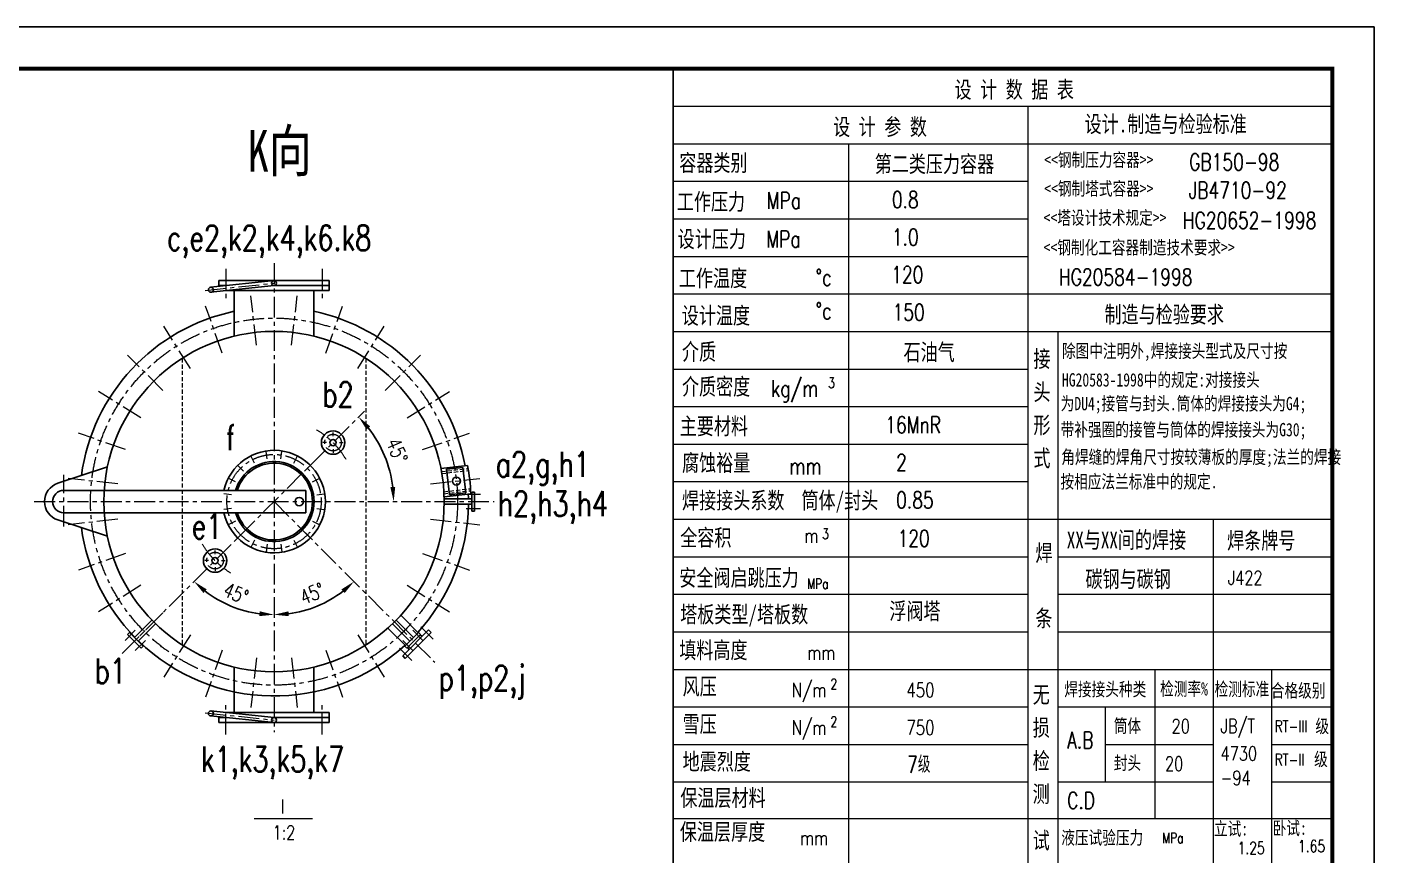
# Model space of a CAD drawing. Extents: x 3113 to 17963, y 3714 to 24739.
# Drawn here: x 9889 to 17963, y 19776 to 24739 of the extents above; entities that cross this region are included whole.
import ezdxf
from ezdxf.enums import TextEntityAlignment as Align

# ---------------------------------------------------------------- set-up
doc = ezdxf.new("R2010")
doc.units = 0
doc.header["$LTSCALE"] = 100
doc.header["$MEASUREMENT"] = 0
doc.linetypes.add('CENTER', pattern=[2, 1.25, -0.25, 0.25, -0.25])
doc.linetypes.add('HIDDEN', pattern=[0.375, 0.25, -0.125])
doc.layers.get('0').update_dxf_attribs({"linetype": 'CONTINUOUS', "lineweight": 25})
doc.layers.get('DEFPOINTS').update_dxf_attribs({"linetype": 'CONTINUOUS', "lineweight": 25})
for name, color, linetype, lineweight in [('1', 2, 'CENTER', 9), ('2', 3, 'HIDDEN', 9), ('3_中心线_', 2, 'CENTER', 9), ('5', 1, 'CONTINUOUS', 9), ('text', 2, 'CONTINUOUS', 13)]:
    doc.layers.add(name, color=color, linetype=linetype, lineweight=lineweight)
doc.styles.add('COMPLEX', font='romanc', dxfattribs={"width": 0.75, "bigfont": 'HZTXT'})
doc.styles.add('ROMANS', font='romans', dxfattribs={"width": 0.75})
doc.styles.get("Standard").update_dxf_attribs({"font": 'txt', "width": 0.75, "bigfont": 'hztxt'})
doc.styles.add('样式 1', font='', dxfattribs={"width": 0.75, "height": 250})
doc.styles.add('样式 2', font='', dxfattribs={"width": 0.75, "height": 100})
doc.styles.get('样式 1').set_extended_font_data('SimSun')
doc.styles.get('样式 2').set_extended_font_data('SimSun')
doc.dimstyles.get("Standard").update_dxf_attribs({"dimtxt": 0.18, "dimasz": 0.18, "dimexe": 0.18, "dimexo": 0.0625, "dimgap": 0.09, "dimtad": 0, "dimtih": 1, "dimtoh": 1, "dimdec": 4, "dimzin": 0, "dimdsep": 46, "dimtxsty": 'Standard', "dimcen": 0.09, "dimadec": 0, "dimazin": 0, "dimtfac": 1, "dimtdec": 4, "dimtofl": 0, "dimtmove": 0, "dimatfit": 3, "dimfxl": 0, "dimtolj": 1, "dimtzin": 0, "dimarcsym": 0})

# ---------------------------------------------------------------- blocks, each defined once
blk = doc.blocks.new('*D94')
at = {"layer": '5', "color": 0, "lineweight": -2}
blk.add_line((11871.5, 22396.2), (11912.1, 22436.7), dxfattribs=at)
blk.add_arc((11369.6, 21894.3), 717.1, 6.99548, 38.00452, dxfattribs=at)
at = {"layer": '5', "color": 0}
for points in [[(11923.8, 22326.2), (11945.6, 22345.5), (11876.7, 22401.4)], [(12096, 21982.5), (12066.9, 21980.7), (12086.7, 21894.3)]]:
    blk.add_solid(points, dxfattribs=at)
at = {"layer": 'DEFPOINTS', "color": 0}
for p in [(11871.5, 22396.2), (12062.3, 22079.9), (9932.2, 21894.3), (12689.2, 21894.3), (10458.8, 20983.5)]:
    blk.add_point(p, dxfattribs=at)
at = {"layer": '5', "color": 0, "insert": (12107.2, 22199.8), "char_height": 87.5, "attachment_point": 5, "rotation": 292.5, "style": 'ROMANS'}
blk.add_mtext('\\A1;45°', dxfattribs=at)
blk = doc.blocks.new('*D95')
at = {"layer": '5', "color": 0, "lineweight": -2}
blk.add_arc((11369.6, 21894.3), 677.6, 232.40424, 262.59576, dxfattribs=at)
at = {"layer": '5', "color": 0}
for points in [[(10946.6, 21346.5), (10965.9, 21368.4), (10890.5, 21415.2)], [(11283.3, 21236.9), (11281.4, 21207.8), (11369.6, 21216.7)]]:
    blk.add_solid(points, dxfattribs=at)
at = {"layer": 'DEFPOINTS', "color": 0}
for p in [(11369.6, 23322.3), (11871.5, 22396.2), (11030.9, 21307.5), (10458.8, 20983.5), (11369.6, 20513.4)]:
    blk.add_point(p, dxfattribs=at)
at = {"layer": '5', "color": 0, "insert": (11141.4, 21343.4), "char_height": 87.5, "attachment_point": 5, "rotation": 337.5, "style": 'ROMANS'}
blk.add_mtext('\\A1;45°', dxfattribs=at)
blk = doc.blocks.new('*D96')
at = {"layer": '5', "color": 0, "lineweight": -2}
blk.add_arc((11369.6, 21894.3), 677.8, 277.40206, 307.59794, dxfattribs=at)
at = {"layer": '5', "color": 0}
for points in [[(11773.5, 21368.2), (11792.8, 21346.3), (11848.9, 21415)], [(11457.9, 21207.6), (11456, 21236.7), (11369.6, 21216.5)]]:
    blk.add_solid(points, dxfattribs=at)
at = {"layer": 'DEFPOINTS', "color": 0}
for p in [(11369.6, 23322.3), (11369.6, 21894.3), (11545.1, 21239.6), (12332.5, 20931.4), (11369.6, 20513.4)]:
    blk.add_point(p, dxfattribs=at)
at = {"layer": '5', "color": 0, "insert": (11597.9, 21343.2), "char_height": 87.5, "attachment_point": 5, "rotation": 22.5, "style": 'ROMANS'}
blk.add_mtext('\\A1;45°', dxfattribs=at)

msp = doc.modelspace()

# ---------------------------------------------------------------- linework, layer by layer
for p, q in [((10989.7, 23178.6), (11369.6, 23218.5)), ((10989.7, 23148.6), (11369.6, 23188.5)), ((11700.5, 23218.5), (11038.7, 23218.5)), ((11038.7, 23218.5), (11038.7, 23183.8)), ((11084.2, 23188.5), (11038.7, 23188.5)), ((11700.5, 23188.5), (11369.6, 23188.5)), ((11700.5, 23218.5), (11700.5, 23158.5)), ((11700.5, 23158.5), (11084.2, 23158.5)), ((11131.6, 23158.5), (11131.6, 22886.1)), ((11607.6, 23158.5), (11607.6, 22886.1)), ((10371.1, 22102.2), (10073.5, 22004.3)), ((12370.2, 22092.6), (12529.7, 22110.5)), ((12403.1, 22088.2), (12501.5, 22099.3)), ((12420.4, 21935.2), (12403.1, 22088.2)), ((12518.7, 21946.3), (12501.5, 22099.3)), ((11559.6, 21961.3), (10109.6, 21961.3)), ((11559.6, 21961.3), (11559.6, 21827.2)), ((12389.2, 21923.6), (12548.7, 21941.6)), ((12555.2, 21910.3), (12389.6, 21910.3)), ((12420.4, 21935.2), (12518.7, 21946.3)), ((12571.2, 21951.8), (12555.2, 21951.8)), ((12555.2, 21951.8), (12555.2, 21836.8)), ((12571.2, 21951.8), (12571.2, 21836.8)), ((11559.6, 21827.2), (10109.6, 21827.2)), ((12555.2, 21878.3), (12389.6, 21878.3)), ((12571.2, 21836.8), (12555.2, 21836.8)), ((10371.1, 21686.4), (10073.5, 21784.3)), ((10532.9, 21080.1), (10637.2, 21184.4)), ((10555.5, 21057.5), (10659.8, 21161.8)), ((12183.8, 21057.5), (12079.5, 21161.8)), ((12206.4, 21080.1), (12102.1, 21184.4)), ((12128.8, 21213), (12234, 21107.8)), ((10492.2, 21098.2), (10503.5, 21109.5)), ((10492.2, 21098.2), (10573.5, 21016.9)), ((10503.5, 21109.5), (10584.8, 21028.2)), ((12052.5, 21136.6), (12157.7, 21031.4)), ((12140.7, 20969.2), (12296.3, 21124.8)), ((12235.8, 21109.5), (12154.4, 21028.2)), ((12156.3, 20953.7), (12311.8, 21109.2)), ((12247.1, 21098.2), (12165.8, 21016.9)), ((12247.1, 21098.2), (12235.8, 21109.5)), ((12245.4, 21096.5), (12256.6, 21085.2)), ((12296.3, 21124.8), (12311.8, 21109.2)), ((10573.5, 21016.9), (10584.8, 21028.2)), ((12165.8, 21016.9), (12154.4, 21028.2)), ((12169, 21020.1), (12180.3, 21008.8)), ((12140.7, 20969.2), (12156.3, 20953.7)), ((11131.6, 20630), (11131.6, 20902.4)), ((11607.6, 20630), (11607.6, 20902.4)), ((10989.7, 20640), (11369.6, 20600)), ((10989.7, 20610), (11369.6, 20570)), ((11038.7, 20570), (11038.7, 20604.8)), ((11084.2, 20600), (11038.7, 20600)), ((11700.5, 20630), (11084.2, 20630)), ((11700.5, 20600), (11369.6, 20600)), ((11700.5, 20570), (11700.5, 20630)), ((11700.5, 20570), (11038.7, 20570))]:
    msp.add_line(p, q)
at = {"color": 14}
msp.add_lwpolyline([(3112.7, 24739), (3112.7, 3714), (17962.7, 3714), (17962.7, 24739)], close=True, dxfattribs=at)
at = {"color": 14, "const_width": 22.5}
msp.add_lwpolyline([(3737.7, 24489), (3737.7, 3964), (17712.7, 3964), (17712.7, 24489)], close=True, dxfattribs=at)
for centre, radius in [((10991.2, 23163.8), 14.9), ((11369.6, 23203.5), 14.9), ((11369.6, 21894.3), 1020), ((11723.2, 22247.8), 70), ((11723.2, 22247.8), 19), ((12462.7, 22017.5), 24), ((11520.7, 21894.3), 25), ((11016.1, 21540.7), 70), ((11016.1, 21540.7), 19), ((10991.2, 20624.8), 14.9), ((11369.6, 20585), 14.9)]:
    msp.add_circle(centre, radius)
for centre, radius, start, end in [((11369.6, 21894.3), 1165, 101.78805, 172.27186), ((11369.6, 21894.3), 1165, 10.61267, 78.21195), ((11369.6, 21894.3), 307.5, 192.59305, 167.40695), ((11369.6, 21894.3), 240, 196.22108, 163.77892), ((11369.6, 21894.3), 230, 196.94717, 163.05283), ((11369.6, 21894.3), 1180, 2.29776, 10.55939), ((10109.6, 21894.3), 115.8, 108.20865, 251.79135), ((10109.6, 21894.3), 67, 90, 270), ((11369.6, 21894.3), 1165, 0.78692, 2.24447), ((11369.6, 21894.3), 1165, 317.70936, 359.21308), ((11369.6, 21894.3), 1165, 187.72814, 224.21308), ((11369.6, 21894.3), 1165, 225.78692, 312.39591)]:
    msp.add_arc(centre, radius, start, end)
at = {"layer": '1'}
for p, q in [((11080.5, 23289.4), (11080.5, 23094.3)), ((11658.7, 23289.4), (11658.7, 23094.3)), ((10957.5, 23160.2), (11371.2, 23203.7)), ((11264.1, 22831.2), (11230.6, 23128)), ((11475.2, 22831.2), (11508.7, 23128)), ((11058.2, 22784.2), (10959.6, 23066.2)), ((11681, 22784.2), (11779.7, 23066.2)), ((10868, 22692.6), (10709.1, 22945.5)), ((11871.3, 22692.6), (12030.2, 22945.5)), ((10702.9, 22561), (10491.7, 22772.2)), ((12036.3, 22561), (12247.5, 22772.2)), ((10571.3, 22395.9), (10318.4, 22554.8)), ((12168, 22395.9), (12420.9, 22554.8)), ((10458.8, 20983.5), (11871.5, 22396.2)), ((10479.7, 22205.7), (10197.8, 22304.3)), ((11723.2, 22287.2), (11723.2, 22308.6)), ((12259.6, 22205.7), (12541.5, 22304.3)), ((11683.9, 22247.8), (11662.5, 22247.8)), ((11723.2, 22208.5), (11723.2, 22187.1)), ((11762.5, 22247.8), (11783.9, 22247.8)), ((11252, 22125.2), (11231.7, 22165)), ((11329.1, 22150.3), (11322.1, 22194.4)), ((11410.2, 22150.3), (11417.2, 22194.4)), ((11487.3, 22125.2), (11507.6, 22165)), ((10109.6, 21744.6), (10109.6, 22055.6)), ((11186.4, 22077.5), (11154.8, 22109.1)), ((11552.9, 22077.5), (11584.5, 22109.1)), ((10432.7, 21999.9), (10135.9, 22033.3)), ((11138.7, 22011.9), (11098.9, 22032.2)), ((11600.6, 22011.9), (11640.4, 22032.2)), ((12306.6, 21999.9), (12603.4, 22033.3)), ((11113.7, 21934.8), (11069.5, 21941.8)), ((11369.6, 21894.3), (12332.5, 20931.4)), ((11625.6, 21934.8), (11669.7, 21941.8)), ((12606.6, 21936.8), (12521.2, 21936.8)), ((11113.7, 21853.7), (11069.5, 21846.8)), ((11625.6, 21853.7), (11669.7, 21846.8)), ((12606.6, 21851.8), (12521.2, 21851.8)), ((10432.7, 21788.7), (10135.9, 21755.3)), ((11138.7, 21776.6), (11098.9, 21756.4)), ((11600.6, 21776.6), (11640.4, 21756.4)), ((12306.6, 21788.7), (12603.4, 21755.3)), ((11186.4, 21711), (11154.8, 21679.4)), ((11252, 21663.4), (11231.7, 21623.6)), ((11487.3, 21663.4), (11507.6, 21623.6)), ((11552.9, 21711), (11584.5, 21679.4)), ((10479.7, 21582.9), (10197.8, 21484.2)), ((11016.1, 21580.1), (11016.1, 21601.5)), ((11329.1, 21638.3), (11322.1, 21594.2)), ((11410.2, 21638.3), (11417.2, 21594.2)), ((12259.6, 21582.9), (12541.5, 21484.2)), ((10976.7, 21540.7), (10955.4, 21540.7)), ((11016.1, 21501.4), (11016.1, 21480)), ((11055.4, 21540.7), (11076.8, 21540.7)), ((10571.3, 21392.7), (10318.4, 21233.8)), ((12168, 21392.7), (12420.9, 21233.8)), ((10702.9, 21227.6), (10491.7, 21016.4)), ((10477.8, 21062.6), (10538.2, 21122.9)), ((10868, 21096), (10709.1, 20843.1)), ((11871.3, 21096), (12030.2, 20843.1)), ((12261.5, 21062.6), (12201.1, 21122.9)), ((12249.4, 21143.4), (12323.4, 21069.4)), ((10537.9, 21002.5), (10598.3, 21062.8)), ((11058.2, 21004.4), (10959.6, 20722.4)), ((11681, 21004.4), (11779.7, 20722.4)), ((12122.1, 21016.2), (12196.1, 20942.1)), ((12201.4, 21002.5), (12141, 21062.8)), ((11264.1, 20957.4), (11230.6, 20660.6)), ((11475.2, 20957.4), (11508.7, 20660.6)), ((11080.5, 20499.2), (11080.5, 20694.3)), ((11658.7, 20499.2), (11658.7, 20694.3)), ((10957.5, 20628.4), (11371.2, 20584.9))]:
    msp.add_line(p, q, dxfattribs=at)
for centre, radius in [((11369.6, 21894.3), 1100), ((11723.2, 22247.8), 50), ((11369.6, 21894.3), 282.5), ((11016.1, 21540.7), 50)]:
    msp.add_circle(centre, radius, dxfattribs=at)
for start, end in [(30.342, 59.50925), (210.41686, 238.5748)]:
    msp.add_arc((11369.6, 21894.3), 500, start, end, dxfattribs=at)
at = {"layer": '2'}
for p, q in [((10819.6, 22753.3), (10819.6, 21035.3)), ((11919.6, 22753.3), (11919.6, 21035.3)), ((12372.2, 22074.7), (12531.7, 22092.6)), ((12373.5, 22062.8), (12533, 22080.7)), ((12385.9, 21953.4), (12545.3, 21971.4)), ((12387.2, 21941.5), (12546.7, 21959.5))]:
    msp.add_line(p, q, dxfattribs=at)
at = {"layer": '3_中心线_'}
for p, q in [((11369.6, 23322.3), (11369.6, 20513.4)), ((9932.2, 21894.3), (12689.2, 21894.3))]:
    msp.add_line(p, q, dxfattribs=at)
at = {"layer": '5'}
msp.add_line((11251.3, 19994.9), (11601, 19994.9), dxfattribs=at)
at = {"layer": 'text'}
for p, q in [((13762.7, 24489), (17712.7, 24489)), ((17712.7, 24489), (17712.7, 21339)), ((13762.7, 24264), (17712.7, 24264)), ((15887.7, 24264), (15887.7, 19319.8)), ((13762.7, 24039), (17712.7, 24039)), ((14813.4, 24039), (14813.4, 19319.8)), ((13762.7, 23814), (15887.7, 23814)), ((13762.7, 23589), (15887.7, 23589)), ((13762.7, 23364), (15887.7, 23364)), ((13762.7, 23139), (17712.7, 23139)), ((13762.7, 22914), (17712.7, 22914)), ((16067.3, 22914), (16067.3, 19544.8)), ((13762.7, 22689), (15887.7, 22689)), ((13762.7, 22464), (15887.7, 22464)), ((13762.7, 22239), (15887.7, 22239)), ((13762.7, 22014), (15887.7, 22014)), ((13762.7, 21789), (17712.7, 21789)), ((16998.6, 21789), (16998.6, 19544.8)), ((13762.7, 21564), (15887.7, 21564)), ((16067.3, 21564), (17712.7, 21564)), ((13762.7, 21339), (15887.7, 21339)), ((16067.3, 21339), (17712.7, 21339)), ((13762.7, 21114), (15887.7, 21114)), ((16067.3, 21114), (17712.7, 21114)), ((16067.3, 21114), (17712.7, 21114)), ((13762.7, 20889), (17712.7, 20889)), ((16648.8, 20889), (16648.8, 19993.4)), ((17348.4, 20889), (17348.4, 19544.8)), ((13762.7, 20664), (15887.7, 20664)), ((16067.3, 20664), (17712.7, 20664)), ((16351, 20664), (16351, 20214)), ((13762.7, 20439), (15887.7, 20439)), ((16351, 20439), (16998.6, 20439)), ((17348.4, 20439), (17712.7, 20439)), ((13762.7, 20214), (15887.7, 20214)), ((16067.3, 20214), (16998.6, 20214)), ((17348.4, 20214), (17712.7, 20214)), ((13762.7, 19994.8), (17712.7, 19994.8))]:
    msp.add_line(p, q, dxfattribs=at)
at = {"layer": 'text', "const_width": 10}
msp.add_lwpolyline([(13762.7, 24489), (13762.7, 19319.8)], dxfattribs=at)

# ---------------------------------------------------------------- texts
at = {"color": 1, "style": '样式 1', "width": 0.75}
msp.add_text('K向', height=250, dxfattribs=at).set_placement((11210.7, 23871.7))
at = {"layer": '5', "style": 'COMPLEX', "width": 0.75}
for s, p in [('I', (11408.6, 20024.3)), ('1:2', (11361.3, 19868.3))]:
    msp.add_text(s, height=84, dxfattribs=at).set_placement(p)
at = {"layer": '5', "char_height": 150, "attachment_point": 1, "style": 'ROMANS'}
for s, insert, width in [('c,e2,k2,k4,k6.k8', (10727.7, 23550), 1508.7), ('b2', (11658.6, 22611.3), 478.2), ('f', (11081.1, 22353.1), 478.2), ('a2,g,h1', (12698.6, 22193), 1072.2), ('h2,h3,h4', (12710.6, 21956.3), 1072.2), ('e1', (10875.9, 21821.7), 478.2), ('b1', (10293.8, 20954.7), 478.2), ('p1,p2,j', (12355.4, 20911.9), 1072.2), ('k1,k3,k5,k7', (10931.4, 20425.7), 1072.2)]:
    msp.add_mtext(s, dxfattribs=dict(at, insert=insert, width=width))
at = {"layer": 'text', "width": 0.75}
for s, height, style, p in [('设 计 数 据 表', 100, '样式 2', (15448, 24313.6)), ('设计.制造与检验标准', 100, '样式 2', (16228, 24107.2)), ('设 计 参 数', 100, '样式 2', (14720.5, 24090.3)), ('容器类别', 100, '样式 2', (13798.4, 23874.6)), ('第二类压力容器', 100, '样式 2', (14969.8, 23868)), ('<<钢制压力容器>>', 80, '样式 2', (15986, 23902.6)), ('GB150-98', 100, 'ROMANS', (16854.7, 23879.6)), ('<<钢制塔式容器>>', 80, '样式 2', (15986, 23730)), ('工作压力', 100, '样式 2', (13783.7, 23641.5)), ('MPa', 100, 'ROMANS', (14322.6, 23648.5)), ('0.8', 100, 'ROMANS', (15072.6, 23654.3)), ('JB4710-92', 100, 'ROMANS', (16851.7, 23710.1)), ('<<塔设计技术规定>>', 80, '样式 2', (15982.2, 23555.5)), ('HG20652-1998', 100, 'ROMANS', (16816.1, 23529.3)), ('设计压力', 100, '样式 2', (13788.8, 23418)), ('MPa', 100, 'ROMANS', (14320, 23417.5)), ('1.0', 100, 'ROMANS', (15072.6, 23429.3)), ('<<钢制化工容器制造技术要求>>', 80, '样式 2', (15982.2, 23377.4)), ('工作温度', 100, '样式 2', (13796.1, 23183.4)), ('120', 100, 'ROMANS', (15068.9, 23204.3)), ('HG20584-1998', 100, 'ROMANS', (16073.9, 23189.8)), ('设计温度', 100, '样式 2', (13813.3, 22959.7)), ('150', 100, 'ROMANS', (15076.9, 22979.3)), ('制造与检验要求', 100, '样式 2', (16346.9, 22966)), ('介质', 100, '样式 2', (13814.5, 22742.6)), ('石油气', 100, '样式 2', (15142.5, 22740.4)), ('除图中注明外,焊接接头型式及尺寸按', 80, '样式 2', (16092.2, 22757.2)), ('接', 100, '样式 2', (15921, 22699.8)), ('介质密度', 100, '样式 2', (13814.5, 22533.7)), ('kg/m', 100, 'ROMANS', (14349.3, 22522.7)), ('3', 62.5, 'ROMANS', (14691.6, 22574.9)), ('头', 100, '样式 2', (15921, 22501.4)), ('HG20583-1998中的规定:对接接头', 80, '样式 2', (16092.2, 22583.9)), ('为DU4;接管与封头.筒体的焊接接头为G4;', 80, '样式 2', (16084.5, 22442)), ('主要材料', 100, '样式 2', (13801.6, 22296.7)), ('16MnR', 100, 'ROMANS', (15033, 22304.3)), ('形', 100, '样式 2', (15921, 22303.1)), ('带补强圈的接管与筒体的焊接接头为G30;', 80, '样式 2', (16084.5, 22285.6)), ('式', 100, '样式 2', (15921, 22104.8)), ('角焊缝的焊角尺寸按较薄板的厚度;法兰的焊接', 80, '样式 2', (16088, 22121.5)), ('腐蚀裕量', 100, '样式 2', (13815, 22076.8)), ('mm', 100, 'ROMANS', (14458.8, 22057.2)), ('2', 100, 'ROMANS', (15098.2, 22079.3)), ('按相应法兰标准中的规定.', 80, '样式 2', (16083.2, 21974.4)), ('焊接接头系数  筒体/封头', 100, '样式 2', (13815, 21851.8)), ('0.85', 100, 'ROMANS', (15098.2, 21854.3)), ('全容积', 100, '样式 2', (13803.9, 21628.5)), ('3', 62.5, 'ROMANS', (14654.8, 21669.8)), ('120', 100, 'ROMANS', (15106.9, 21624)), ('XX与XX间的焊接', 100, '样式 2', (16121, 21615)), ('焊条牌号', 100, '样式 2', (17082, 21611.1)), ('m', 87.5, 'ROMANS', (14548.3, 21646.2)), ('焊', 100, '样式 2', (15933.2, 21536.9)), ('安全阀启跳压力', 100, '样式 2', (13798.4, 21388.2)), ('碳钢与碳钢', 100, '样式 2', (16232.8, 21380.1)), ('J422', 85, 'ROMANS', (17087, 21395)), ('MPa', 62.5, 'ROMANS', (14564.8, 21370.6)), ('塔板类型/塔板数', 100, '样式 2', (13803.9, 21168.7)), ('浮阀塔', 100, '样式 2', (15057.5, 21188.5)), ('条', 100, '样式 2', (15933.2, 21145.3)), ('填料高度', 100, '样式 2', (13798.4, 20954.5)), ('mm', 87.5, 'ROMANS', (14564.8, 20946.6)), ('风压', 100, '样式 2', (13818.2, 20736.4)), ('2', 62.5, 'ROMANS', (14705.3, 20769.8)), ('N/m', 87.5, 'ROMANS', (14472.3, 20721.6)), ('450', 87.5, 'ROMANS', (15159.5, 20721.6)), ('无', 100, '样式 2', (15916.7, 20687.6)), ('焊接接头种类', 80, '样式 2', (16106.3, 20729.8)), ('检测率%', 80, '样式 2', (16680.4, 20732.7)), ('检测标准', 80, '样式 2', (17006.9, 20730.8)), ('合格级别', 80, '样式 2', (17343.9, 20721.7)), ('雪压', 100, '样式 2', (13818.2, 20511.4)), ('N/m', 87.5, 'ROMANS', (14472.3, 20496.6)), ('2', 62.5, 'ROMANS', (14705.3, 20544.8)), ('损', 100, '样式 2', (15916.7, 20489.3)), ('筒体', 80, '样式 2', (16402.8, 20510.4)), ('20', 85, 'ROMANS', (16749.2, 20505.7)), ('JB/T', 85, 'ROMANS', (17043, 20506.7)), ('级', 80, '样式 2', (17611.4, 20508.7)), ('750', 87.5, 'ROMANS', (15159.5, 20496.6)), ('A.B', 100, 'ROMANS', (16123.5, 20414.8)), ('地震烈度', 100, '样式 2', (13818.2, 20286.4)), ('检', 100, '样式 2', (15916.7, 20291)), ('封头', 80, '样式 2', (16402.8, 20288.1)), ('20', 85, 'ROMANS', (16709.7, 20280.7)), ('4730', 85, 'ROMANS', (17043, 20342.2)), ('级', 80, '样式 2', (17603.4, 20310.9)), ('-94', 85, 'ROMANS', (17043, 20195.4)), ('测', 100, '样式 2', (15916.7, 20092.6)), (' 保温层材料', 100, '样式 2', (13753.7, 20069.2)), ('C.D', 100, 'ROMANS', (16123.5, 20053.3)), ('保温层厚度', 100, '样式 2', (13801.9, 19865.6)), ('立试:', 80, '样式 2', (17003.2, 19893.6)), ('卧试:', 80, '样式 2', (17355, 19897.3)), ('mm', 87.5, 'ROMANS', (14522, 19834.6)), ('试', 100, '样式 2', (15916.7, 19813.4)), ('液压试验压力', 80, '样式 2', (16087.9, 19840.3)), ('MPa', 62.5, 'ROMANS', (16692.3, 19846.9)), ('1.65', 72.5, 'ROMANS', (17506.6, 19793.2)), ('1.25', 72.5, 'ROMANS', (17144.8, 19782.2))]:
    msp.add_text(s, height=height, dxfattribs=dict(at, style=style)).set_placement(p)
at = {"layer": 'text', "style": 'ROMANS', "width": 0.75}
for p in [(14664, 23237.8), (14664, 23037.8)]:
    msp.add_text('%%dc', height=100, dxfattribs=at).set_placement(p, align=Align.MIDDLE)
at = {"layer": 'text', "width": 0.75}
for s, height, p in [('RT-III', 70, (17367.4, 20512.8)), ('7级', 100, (15164.3, 20269.3)), ('RT-II', 70, (17367.4, 20313.6))]:
    msp.add_text(s, height=height, dxfattribs=at).set_placement(p)

# ---------------------------------------------------------------- dimensions: what is measured, and where the dimension line sits
at = {"layer": '5'}
for base, line1, line2, picture, middle in [((11030.9, 21307.5), ((11369.6, 23322.3), (11369.6, 20513.4)), ((10458.8, 20983.5), (11871.5, 22396.2)), '*D95', (11141.4, 21343.4)), ((11545.1, 21239.6), ((11369.6, 21894.3), (12332.5, 20931.4)), ((11369.6, 23322.3), (11369.6, 20513.4)), '*D96', (11597.9, 21343.2)), ((12062.3, 22079.9), ((9932.2, 21894.3), (12689.2, 21894.3)), ((10458.8, 20983.5), (11871.5, 22396.2)), '*D94', (12107.2, 22199.8))]:
    dim = msp.add_angular_dim_2l(base=base, line1=line1, line2=line2, dimstyle='Standard', override={"dimscale": 25, "dimtxt": 3.5, "dimasz": 3.5, "dimexe": 2, "dimexo": 0, "dimgap": 1.5, "dimtad": 1, "dimtih": 0, "dimtoh": 0, "dimdec": 0, "dimtxsty": 'ROMANS', "dimtdec": 0, "dimtofl": 1, "dimtmove": 2}, dxfattribs=at)
    dim.commit()
    dim.dimension.update_dxf_attribs({"geometry": picture, "text_midpoint": middle})

doc.saveas('drawing.dxf')
